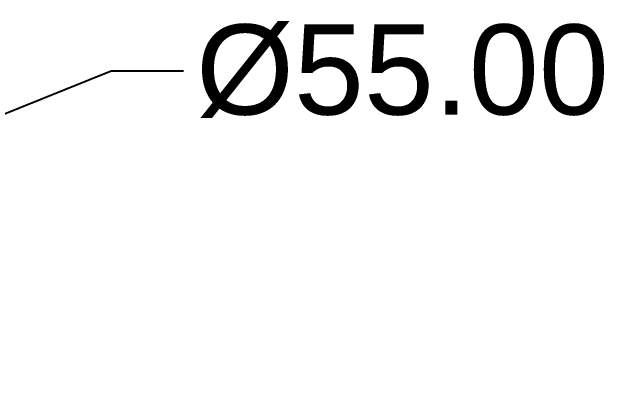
# Model space of a CAD drawing. Header units: millimetres. Extents: x 2599 to 3244, y 1330 to 1895.
# Drawn here: x 3193.7 to 3244.2, y 1555.3 to 1586.8 of the extents above; entities that cross this region are included whole.
import ezdxf

# ---------------------------------------------------------------- set-up
doc = ezdxf.new("R2010")
doc.units = ezdxf.units.MM
doc.layers.add('dim', color=82, linetype='Continuous', lineweight=9)
doc.styles.get("Standard").update_dxf_attribs({"font": 'arial.ttf'})
doc.dimstyles.new('Standard-3', dxfattribs={"dimscale": 3, "dimtxt": 0.18, "dimasz": 0.18, "dimexe": 0.18, "dimexo": 0.0625, "dimgap": 0.09, "dimtad": 0, "dimtoh": 1, "dimzin": 0, "dimdsep": 46, "dimtxsty": 'Standard', "dimcen": 0.09, "dimadec": 0, "dimazin": 0, "dimtfac": 1, "dimtofl": 0, "dimtmove": 0, "dimatfit": 3, "dimfxl": 0, "dimtolj": 1, "dimtzin": 0, "dimarcsym": 0})

# ---------------------------------------------------------------- blocks, each defined once
blk = doc.blocks.new('*D18')
at = {"layer": 'Defpoints', "color": 0, "transparency": 16777216}
for p in [(3186.724, 1575.777), (3135.69, 1555.291)]:
    blk.add_point(p, dxfattribs=at)
at = {"layer": 'dim', "color": 0, "lineweight": -2, "transparency": 16777216}
for p, q in [((3201.979, 1581.901), (3192.292, 1578.012)), ((3207.999, 1581.901), (3201.979, 1581.901)), ((3161.207, 1565.264), (3161.207, 1565.804)), ((3160.937, 1565.534), (3161.477, 1565.534))]:
    blk.add_line(p, q, dxfattribs=at)
at = {"layer": 'dim', "color": 0, "transparency": 16777216}
blk.add_solid([(3191.919, 1578.94), (3192.664, 1577.084), (3186.724, 1575.777)], dxfattribs=at)
at = {"layer": 'dim', "color": 0, "transparency": 16777216, "insert": (3226.22, 1581.901), "char_height": 7.5, "attachment_point": 5, "bg_fill": 3, "box_fill_scale": 1.1, "bg_fill_color": 256, "bg_fill_true_color": 13158600, "bg_fill_transparency": 0}
blk.add_mtext('\\A1;%%c55.00', dxfattribs=at)

msp = doc.modelspace()

# ---------------------------------------------------------------- dimensions: what is measured, and where the dimension line sits
at = {"layer": 'dim'}
dim = msp.add_diameter_dim_2p(p1=(3135.69, 1555.291), p2=(3186.724, 1575.777), text='%%c55.00', dimstyle='Standard-3', override={"dimtxt": 2.5, "dimasz": 2, "dimexe": 0.49975, "dimexo": 0.49975, "dimgap": 0.49975}, dxfattribs=at)
dim.commit()
dim.dimension.update_dxf_attribs({"geometry": '*D18', "text_midpoint": (3226.22, 1581.901), "dimtype": 163})

doc.saveas('drawing.dxf')
